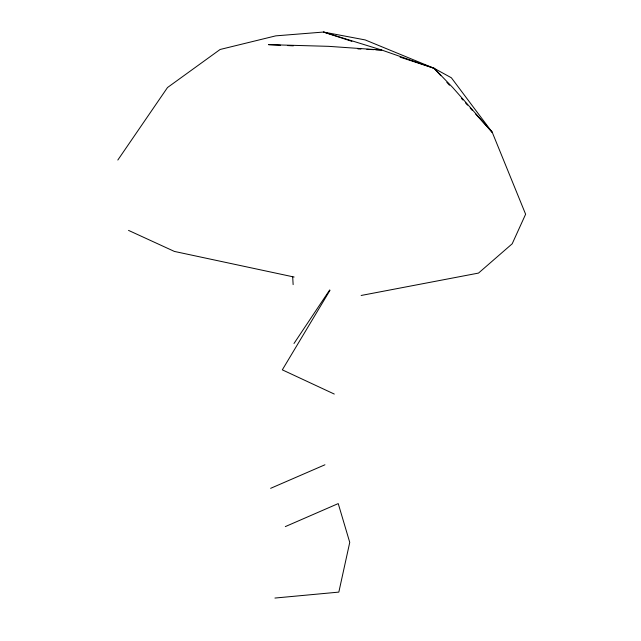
<?xml version="1.0" encoding="UTF-8"?>
<svg xmlns="http://www.w3.org/2000/svg" width="641" height="641" viewBox="0 0 641 641"><rect width="100%" height="100%" fill="white"/><g stroke="black" fill="none" stroke-linecap="round" stroke-linejoin="round"><path stroke-width="0.96" d="M330.003 290.277L282.32 369.841L334.273 394.055M293.995 343.488L329.674 289.98M117.824 160.042L167.509 87.529L220.111 49.477L275.774 35.856L323.505 32.05L365.186 39.926L434.125 68.307L451.368 77.777L492.28 132.383L525.62 214.23L512.191 243.796L478.515 273.082L361.147 295.469M285.317 526.606L338.232 503.586L349.746 542.39L338.833 592.108L274.925 598.053M270.622 488.338L324.939 464.781M280.438 45.215L268.507 44.638L328.569 46.336L381.78 50.054L434.125 68.307L452.762 87.569L492.28 132.383L475.574 113.97M287.392 45.543L293.354 45.832M357.934 48.916L360.915 49.053M366.876 49.341L373.831 49.669M375.818 49.766L381.78 50.054L323.505 32.05L351.869 41.345M294.115 277.04L174.384 251.424L128.537 230.391M400.088 57.153L434.125 68.307L440.808 75.67M446.825 82.296L449.501 85.245M461.528 98.506L462.866 99.972M465.542 102.921L467.545 105.132M470.222 108.081L472.225 110.284M292.673 276.656L293.137 284.628"/></g></svg>
